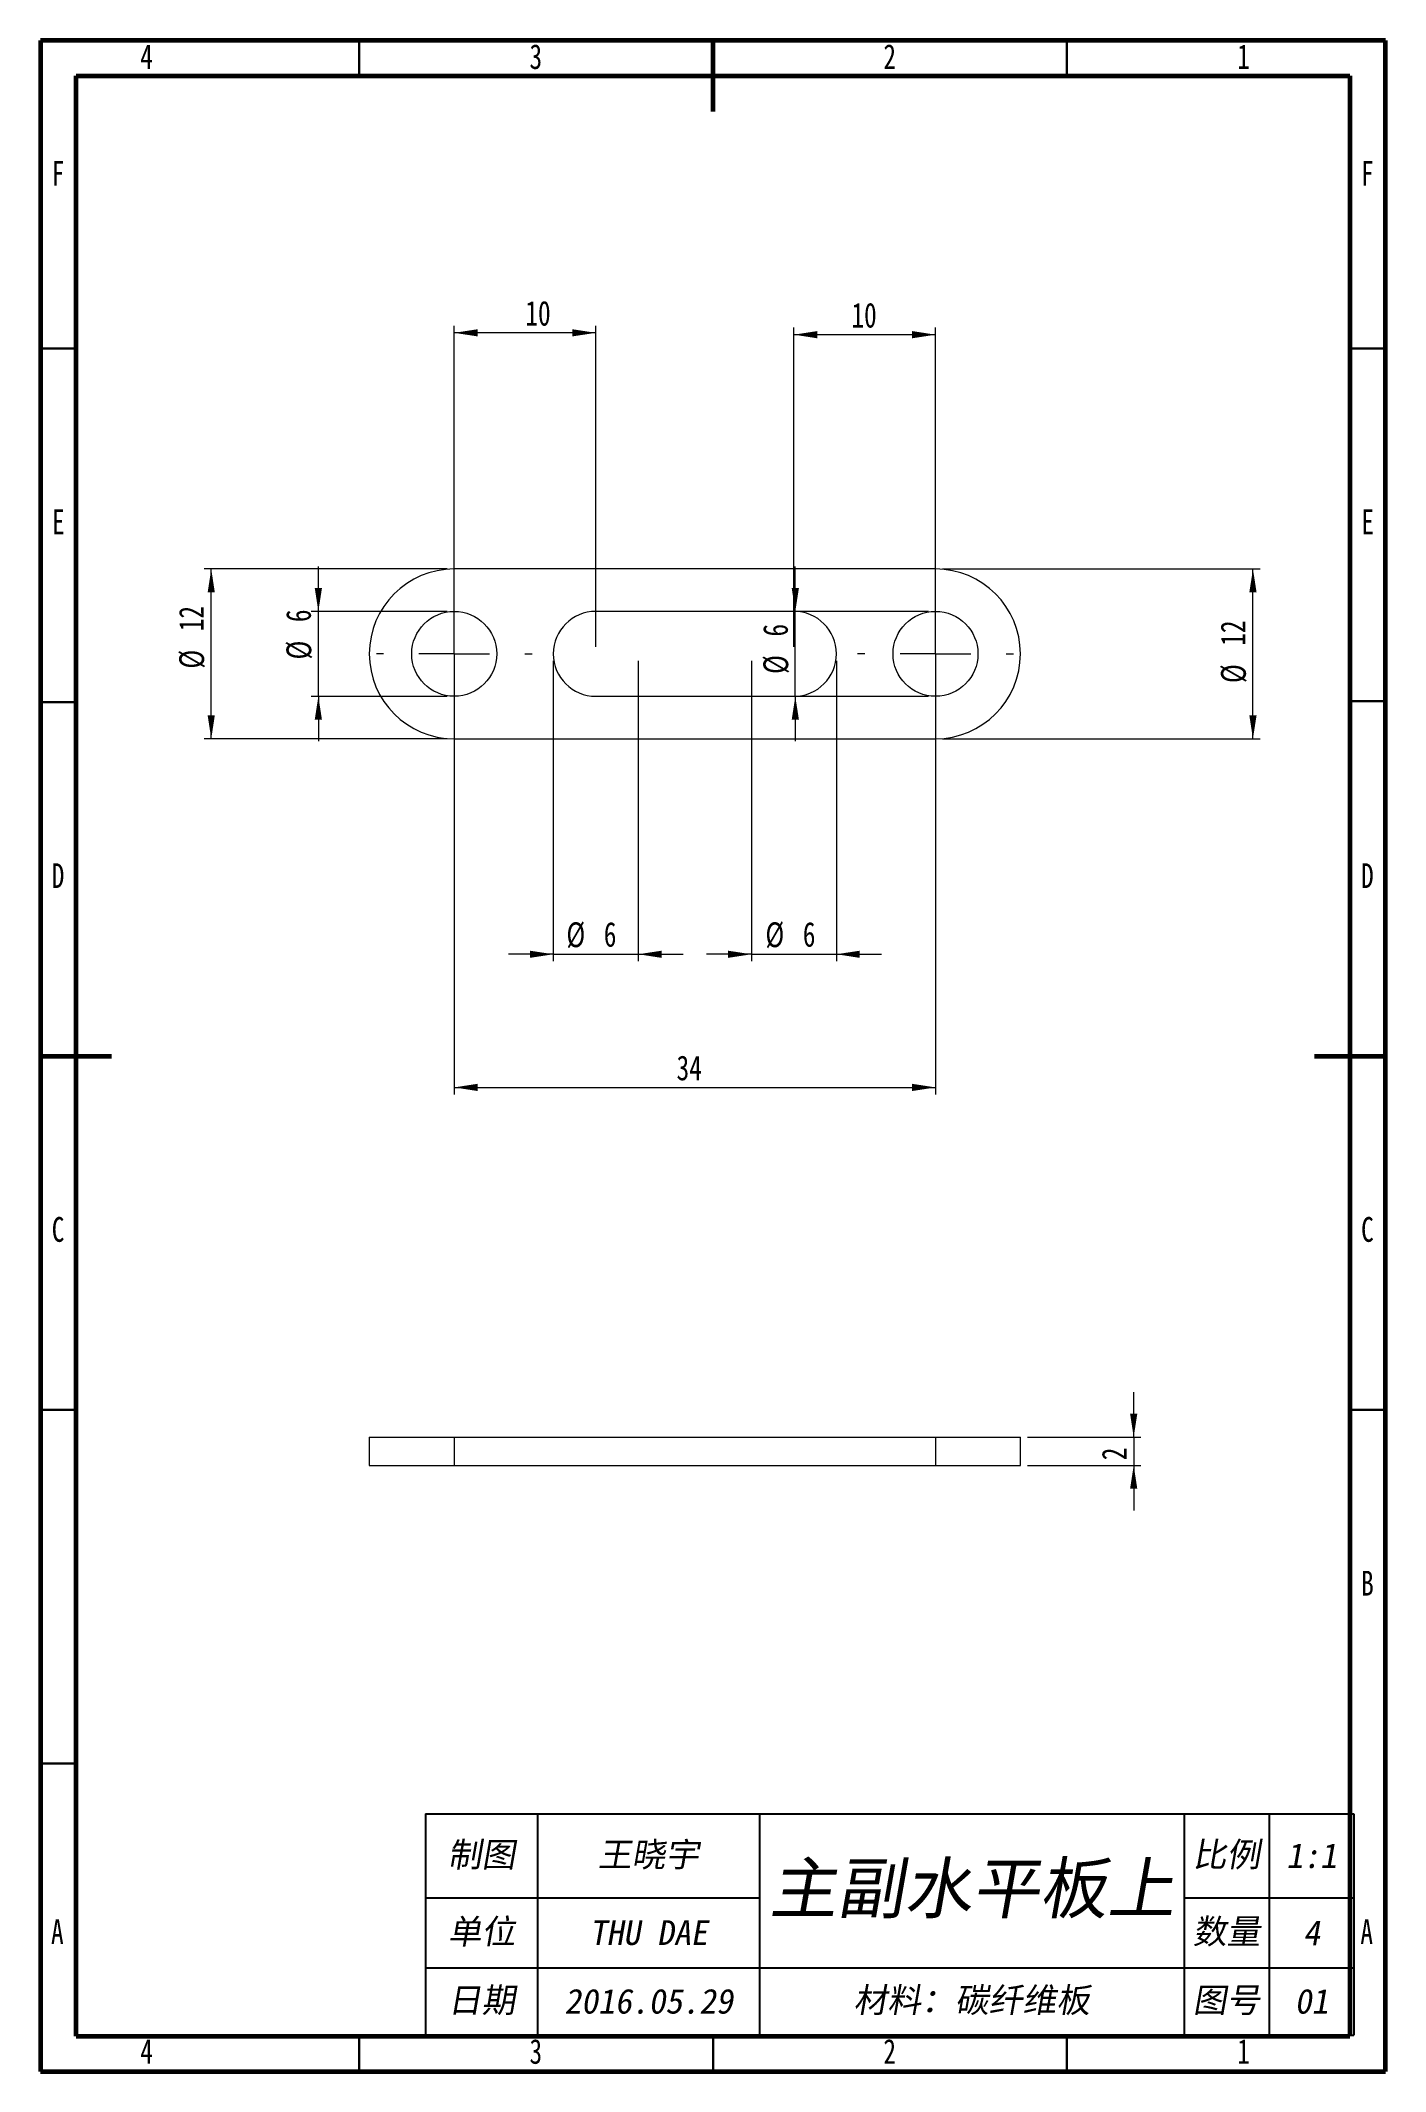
# Model space of a CAD drawing. Header units: millimetres. Extents: x 15 to 205, y 5 to 292.
import ezdxf

# ---------------------------------------------------------------- set-up
doc = ezdxf.new("R2010")
doc.units = ezdxf.units.MM
doc.layers.add('标注层', color=7, linetype='Continuous', lineweight=9, plot=False)
doc.styles.add('SLDTEXTSTYLE0', font='TXT', dxfattribs={"width": 0.75})
doc.styles.add('标注', font='simfang.ttf', dxfattribs={"oblique": 10, "height": 3.5})
doc.dimstyles.new('SLDDIMSTYLE0', dxfattribs={"dimtxt": 3.5, "dimasz": 3.302, "dimexe": 0, "dimexo": 0.0625, "dimgap": 0.875, "dimtad": 1, "dimlfac": 0.5, "dimrnd": 1e-09, "dimzin": 12, "dimdsep": 46, "dimtxsty": 'SLDTEXTSTYLE0', "dimsah": 1, "dimcen": 0.09, "dimadec": 0, "dimazin": 3, "dimtfac": 1, "dimtmove": 0, "dimatfit": 0, "dimfxl": 1, "dimfrac": 2, "dimtolj": 1, "dimtzin": 12, "dimarcsym": 0})
doc.dimstyles.new('SLDDIMSTYLE1', dxfattribs={"dimtxt": 3.5, "dimasz": 3.302, "dimexe": 0, "dimexo": 0.0625, "dimgap": 0.875, "dimtad": 1, "dimlfac": 0.5, "dimrnd": 1e-09, "dimzin": 12, "dimdsep": 46, "dimtxsty": 'SLDTEXTSTYLE0', "dimsah": 1, "dimcen": 0.09, "dimadec": 0, "dimazin": 3, "dimtfac": 1, "dimtofl": 0, "dimtmove": 0, "dimatfit": 3, "dimfxl": 1, "dimfrac": 2, "dimtolj": 1, "dimtzin": 12, "dimarcsym": 0})

# ---------------------------------------------------------------- blocks, each defined once
blk = doc.blocks.new('_D')
at = {"color": 7, "linetype": 'Continuous', "lineweight": 0, "transparency": 16777216}
for p, q in [((72.44, 217.33), (38.11, 217.33)), ((39.11, 193.33), (39.11, 217.33)), ((72.44, 193.33), (38.11, 193.33))]:
    blk.add_line(p, q, dxfattribs=at)
for points in [[(39.11, 217.33), (38.6, 214.03), (39.61, 214.03)], [(39.11, 193.33), (39.61, 196.63), (38.6, 196.63)]]:
    blk.add_solid(points, dxfattribs=at)
at = {"color": 7, "linetype": 'Continuous', "lineweight": 0, "transparency": 16777216, "char_height": 3.5, "attachment_point": 1, "rotation": 90, "style": 'SLDTEXTSTYLE0'}
for s, insert in [('12', (34.54, 208.53)), ('%%c', (34.59, 203.25))]:
    blk.add_mtext(s, dxfattribs=dict(at, insert=insert))
blk = doc.blocks.new('_D_1')
at = {"color": 7, "linetype": 'Continuous', "lineweight": 0, "transparency": 16777216}
for p, q in [((142.44, 217.33), (187.29, 217.33)), ((186.29, 193.33), (186.29, 217.33)), ((142.44, 193.33), (187.29, 193.33))]:
    blk.add_line(p, q, dxfattribs=at)
for points in [[(186.29, 217.33), (185.78, 214.03), (186.8, 214.03)], [(186.29, 193.33), (186.8, 196.63), (185.78, 196.63)]]:
    blk.add_solid(points, dxfattribs=at)
at = {"color": 7, "linetype": 'Continuous', "lineweight": 0, "transparency": 16777216, "char_height": 3.5, "attachment_point": 1, "rotation": 90, "style": 'SLDTEXTSTYLE0'}
for s, insert in [('12', (181.72, 206.48)), ('%%c', (181.78, 201.21))]:
    blk.add_mtext(s, dxfattribs=dict(at, insert=insert))
blk = doc.blocks.new('_D_2')
at = {"color": 7, "linetype": 'Continuous', "lineweight": 0, "transparency": 16777216}
for p, q in [((54.24, 211.33), (54.24, 217.68)), ((72.44, 211.33), (53.24, 211.33)), ((54.24, 199.33), (54.24, 211.33)), ((72.44, 199.33), (53.24, 199.33)), ((54.24, 199.33), (54.24, 192.98))]:
    blk.add_line(p, q, dxfattribs=at)
for points in [[(54.24, 211.33), (54.75, 214.63), (53.73, 214.63)], [(54.24, 199.33), (53.73, 196.03), (54.75, 196.03)]]:
    blk.add_solid(points, dxfattribs=at)
at = {"color": 7, "linetype": 'Continuous', "lineweight": 0, "transparency": 16777216, "char_height": 3.5, "attachment_point": 1, "rotation": 90, "style": 'SLDTEXTSTYLE0'}
for s, insert in [('6', (49.68, 209.82)), ('%%c', (49.73, 204.54))]:
    blk.add_mtext(s, dxfattribs=dict(at, insert=insert))
blk = doc.blocks.new('_D_3')
at = {"color": 7, "linetype": 'Continuous', "lineweight": 0, "transparency": 16777216}
for p, q in [((121.63, 211.33), (121.63, 217.68)), ((140.44, 211.33), (120.63, 211.33)), ((121.63, 199.33), (121.63, 211.33)), ((140.44, 199.33), (120.63, 199.33)), ((121.63, 199.33), (121.63, 192.98))]:
    blk.add_line(p, q, dxfattribs=at)
for points in [[(121.63, 211.33), (122.14, 214.63), (121.12, 214.63)], [(121.63, 199.33), (121.12, 196.03), (122.14, 196.03)]]:
    blk.add_solid(points, dxfattribs=at)
at = {"color": 7, "linetype": 'Continuous', "lineweight": 0, "transparency": 16777216, "char_height": 3.5, "attachment_point": 1, "rotation": 90, "style": 'SLDTEXTSTYLE0'}
for s, insert in [('6', (117.07, 207.78)), ('%%c', (117.12, 202.5))]:
    blk.add_mtext(s, dxfattribs=dict(at, insert=insert))
blk = doc.blocks.new('_D_4')
at = {"color": 7, "linetype": 'Continuous', "lineweight": 0, "transparency": 16777216}
for p, q in [((73.44, 204.33), (73.44, 143.06)), ((141.44, 204.33), (141.44, 143.06)), ((73.44, 144.06), (141.44, 144.06))]:
    blk.add_line(p, q, dxfattribs=at)
for points in [[(73.44, 144.06), (76.74, 143.55), (76.74, 144.57)], [(141.44, 144.06), (138.14, 144.57), (138.14, 143.55)]]:
    blk.add_solid(points, dxfattribs=at)
at = {"color": 7, "linetype": 'Continuous', "lineweight": 0, "transparency": 16777216, "insert": (104.85, 148.57), "char_height": 3.5, "attachment_point": 1, "style": 'SLDTEXTSTYLE0'}
blk.add_mtext('34', dxfattribs=at)
blk = doc.blocks.new('_D_5')
at = {"color": 7, "linetype": 'Continuous', "lineweight": 0, "transparency": 16777216}
for p, q in [((73.44, 206.33), (73.44, 251.7)), ((93.44, 250.7), (73.44, 250.7)), ((93.44, 206.33), (93.44, 251.7))]:
    blk.add_line(p, q, dxfattribs=at)
for points in [[(73.44, 250.7), (76.74, 250.2), (76.74, 251.21)], [(93.44, 250.7), (90.14, 251.21), (90.14, 250.2)]]:
    blk.add_solid(points, dxfattribs=at)
at = {"color": 7, "linetype": 'Continuous', "lineweight": 0, "transparency": 16777216, "insert": (83.49, 255.22), "char_height": 3.5, "attachment_point": 1, "style": 'SLDTEXTSTYLE0'}
blk.add_mtext('10', dxfattribs=at)
blk = doc.blocks.new('_D_6')
at = {"color": 7, "linetype": 'Continuous', "lineweight": 0, "transparency": 16777216}
for p, q in [((121.44, 206.33), (121.44, 251.44)), ((141.44, 250.44), (121.44, 250.44)), ((141.44, 206.33), (141.44, 251.44))]:
    blk.add_line(p, q, dxfattribs=at)
for points in [[(121.44, 250.44), (124.74, 249.93), (124.74, 250.95)], [(141.44, 250.44), (138.14, 250.95), (138.14, 249.93)]]:
    blk.add_solid(points, dxfattribs=at)
at = {"color": 7, "linetype": 'Continuous', "lineweight": 0, "transparency": 16777216, "insert": (129.56, 254.95), "char_height": 3.5, "attachment_point": 1, "style": 'SLDTEXTSTYLE0'}
blk.add_mtext('10', dxfattribs=at)
blk = doc.blocks.new('_D_7')
at = {"color": 7, "linetype": 'Continuous', "lineweight": 0, "transparency": 16777216}
for p, q in [((87.44, 204.33), (87.44, 161.88)), ((99.44, 204.33), (99.44, 161.88)), ((87.44, 162.88), (81.09, 162.88)), ((87.44, 162.88), (99.44, 162.88)), ((99.44, 162.88), (105.79, 162.88))]:
    blk.add_line(p, q, dxfattribs=at)
for points in [[(87.44, 162.88), (84.14, 163.38), (84.14, 162.37)], [(99.44, 162.88), (102.74, 162.37), (102.74, 163.38)]]:
    blk.add_solid(points, dxfattribs=at)
at = {"color": 7, "linetype": 'Continuous', "lineweight": 0, "transparency": 16777216, "char_height": 3.5, "attachment_point": 1, "style": 'SLDTEXTSTYLE0'}
for s, insert in [('%%c', (89.29, 167.39)), ('6', (94.57, 167.44))]:
    blk.add_mtext(s, dxfattribs=dict(at, insert=insert))
blk = doc.blocks.new('_D_8')
at = {"color": 7, "linetype": 'Continuous', "lineweight": 0, "transparency": 16777216}
for p, q in [((115.44, 204.33), (115.44, 161.88)), ((127.44, 204.33), (127.44, 161.88)), ((115.44, 162.88), (109.09, 162.88)), ((115.44, 162.88), (127.44, 162.88)), ((127.44, 162.88), (133.79, 162.88))]:
    blk.add_line(p, q, dxfattribs=at)
for points in [[(115.44, 162.88), (112.14, 163.38), (112.14, 162.37)], [(127.44, 162.88), (130.74, 162.37), (130.74, 163.38)]]:
    blk.add_solid(points, dxfattribs=at)
at = {"color": 7, "linetype": 'Continuous', "lineweight": 0, "transparency": 16777216, "char_height": 3.5, "attachment_point": 1, "style": 'SLDTEXTSTYLE0'}
for s, insert in [('%%c', (117.41, 167.39)), ('6', (122.69, 167.44))]:
    blk.add_mtext(s, dxfattribs=dict(at, insert=insert))
blk = doc.blocks.new('SW_CENTERMARKSYMBOL_0')
at = {"color": 0, "linetype": 'Continuous', "lineweight": 0}
for p, q in [((0, 10), (0, 11)), ((0, 0), (0, 5)), ((-10, 0), (-11, 0)), ((0, 0), (-5, 0)), ((0, 0), (0, -5)), ((0, 0), (5, 0)), ((10, 0), (11, 0)), ((0, -10), (0, -11))]:
    blk.add_line(p, q, dxfattribs=at)
blk = doc.blocks.new('SW_CENTERMARKSYMBOL_1')
at = {"color": 0, "linetype": 'Continuous', "lineweight": 0}
for p, q in [((0, 10), (0, 11)), ((0, 0), (0, 5)), ((-10, 0), (-11, 0)), ((0, 0), (-5, 0)), ((0, 0), (0, -5)), ((0, 0), (5, 0)), ((10, 0), (11, 0)), ((0, -10), (0, -11))]:
    blk.add_line(p, q, dxfattribs=at)
blk = doc.blocks.new('_D_9')
at = {"color": 7, "linetype": 'Continuous', "lineweight": 0, "transparency": 16777216}
for p, q in [((169.44, 94.64), (169.44, 100.99)), ((154.44, 94.64), (170.44, 94.64)), ((169.44, 94.64), (169.44, 90.64)), ((154.44, 90.64), (170.44, 90.64)), ((169.44, 90.64), (169.44, 84.29))]:
    blk.add_line(p, q, dxfattribs=at)
for points in [[(169.44, 94.64), (169.95, 97.95), (168.93, 97.95)], [(169.44, 90.64), (168.93, 87.34), (169.95, 87.34)]]:
    blk.add_solid(points, dxfattribs=at)
at = {"color": 7, "linetype": 'Continuous', "lineweight": 0, "transparency": 16777216, "insert": (164.93, 91.37), "char_height": 3.5, "attachment_point": 1, "rotation": 90, "style": 'SLDTEXTSTYLE0'}
blk.add_mtext('2', dxfattribs=at)
blk = doc.blocks.new('*T21')
at = {"layer": '标注层', "color": 0, "linetype": 'ByBlock', "lineweight": -2, "transparency": 16777216}
for p, q in [((0, 0), (131.17, 0)), ((0, 0), (0, -31.24)), ((15.82, 0), (15.82, -31.24)), ((47.17, 0), (47.17, -31.24)), ((107.17, 0), (107.17, -31.24)), ((119.17, 0), (119.17, -31.24)), ((131.17, 0), (131.17, -31.24)), ((0, -11.83), (47.17, -11.83)), ((107.17, -11.83), (131.17, -11.83)), ((0, -21.75), (131.17, -21.75)), ((0, -31.24), (131.17, -31.24))]:
    blk.add_line(p, q, dxfattribs=at)
at = {"layer": '标注层', "transparency": 16777216, "attachment_point": 5, "style": '标注'}
for s, insert, char_height, width in [('制图', (7.91, -5.91), 3.5, 15.7048), ('王晓宇', (31.5, -5.91), 3.5, 31.2265), ('比例', (113.17, -5.91), 3.5, 11.88), ('1:1', (125.17, -5.91), 3.5, 11.88), ('主副水平板上', (77.17, -10.87), 7, 59.88), ('单位', (7.91, -16.79), 3.5, 15.7048), ('数量', (113.17, -16.79), 3.5, 11.88), ('THU DAE', (31.5, -16.79), 3.5, 31.2265), ('4', (125.17, -16.79), 3.5, 11.88), ('日期', (7.91, -26.49), 3.5, 15.7048), ('2016.05.29', (31.5, -26.49), 3.5, 31.2265), ('材料：碳纤维板', (77.17, -26.49), 3.5, 59.88), ('图号', (113.17, -26.49), 3.5, 11.88), ('01', (125.17, -26.49), 3.5, 11.88)]:
    blk.add_mtext(s, dxfattribs=dict(at, insert=insert, char_height=char_height, width=width))
blk = doc.blocks.new('简易零件标题栏')
blk.add_blockref('*T21', (0, 30.22))

msp = doc.modelspace()

# ---------------------------------------------------------------- linework, layer by layer
at = {"color": 7, "linetype": 'Continuous', "lineweight": 60}
for p, q in [((205, 292), (15, 292)), ((15, 292), (15, 5)), ((110, 282), (110, 292)), ((205, 5), (205, 292)), ((20, 287), (200, 287)), ((20, 10), (20, 287)), ((200, 287), (200, 10)), ((15, 148.5), (25, 148.5)), ((195, 148.5), (205, 148.5)), ((20, 10), (200, 10)), ((15, 5), (205, 5))]:
    msp.add_line(p, q, dxfattribs=at)
at = {"color": 7, "linetype": 'Continuous', "lineweight": 30}
for p, q in [((60, 287), (60, 292)), ((160, 287), (160, 292)), ((20, 248.5), (15, 248.5)), ((200, 248.5), (205, 248.5)), ((20, 198.5), (15, 198.5)), ((200, 198.651), (205, 198.651)), ((20, 98.5), (15, 98.5)), ((200, 98.5), (205, 98.5)), ((20, 48.5), (15, 48.5)), ((60, 10), (60, 5)), ((110, 10), (110, 5)), ((160, 10), (160, 5))]:
    msp.add_line(p, q, dxfattribs=at)
at = {"color": 7, "linetype": 'Continuous', "lineweight": 15}
for p, q in [((141.437, 217.332), (73.437, 217.332)), ((121.437, 211.332), (93.437, 211.332)), ((93.437, 199.332), (121.437, 199.332)), ((73.437, 193.332), (141.437, 193.332)), ((61.437, 94.644), (61.437, 90.644)), ((61.437, 94.644), (73.437, 94.644)), ((73.437, 94.644), (73.437, 90.644)), ((73.437, 94.644), (141.437, 94.644)), ((141.437, 94.644), (141.437, 90.644)), ((141.437, 94.644), (153.437, 94.644)), ((153.437, 90.644), (153.437, 94.644)), ((61.437, 90.644), (73.437, 90.644)), ((73.437, 90.644), (141.437, 90.644)), ((141.437, 90.644), (153.437, 90.644))]:
    msp.add_line(p, q, dxfattribs=at)
at = {"color": 7, "linetype": 'Continuous', "lineweight": 40}
msp.add_line((20, 65.25), (20, 10), dxfattribs=at)
at = {"color": 7, "linetype": 'Continuous', "lineweight": 15}
for centre in [(73.437, 205.332), (141.437, 205.332)]:
    msp.add_circle(centre, 6, dxfattribs=at)
for centre, radius, start, end in [((73.437, 205.332), 12, 90, 270), ((141.437, 205.332), 12, 270, 90), ((93.437, 205.332), 6, 90, 270), ((121.437, 205.332), 6, 270, 90)]:
    msp.add_arc(centre, radius, start, end, dxfattribs=at)

# ---------------------------------------------------------------- block references
at = {"color": 7, "linetype": 'Continuous', "lineweight": 0}
for name, p in [('SW_CENTERMARKSYMBOL_0', (73.437, 205.332)), ('SW_CENTERMARKSYMBOL_1', (141.437, 205.332))]:
    msp.add_blockref(name, p, dxfattribs=at)
msp.add_blockref('简易零件标题栏', (69.391, 11.157))

# ---------------------------------------------------------------- texts
at = {"color": 7, "linetype": 'Continuous', "lineweight": 0, "char_height": 3.5, "attachment_point": 2, "style": 'SLDTEXTSTYLE0'}
for s, insert in [('4', (29.965, 291.49)), ('3', (84.965, 291.49)), ('2', (134.965, 291.49)), ('1', (184.965, 291.49)), ('F', (17.464, 274.99)), ('F', (202.464, 274.99)), ('E', (17.506, 225.74)), ('E', (202.506, 225.74)), ('D', (17.46, 175.74)), ('D', (202.46, 175.74)), ('C', (17.464, 125.74)), ('C', (202.464, 125.74)), ('B', (202.473, 75.74)), ('A', (17.36, 26.49)), ('A', (202.36, 26.49)), ('4', (29.965, 9.571)), ('3', (84.965, 9.571)), ('2', (134.965, 9.571)), ('1', (184.965, 9.571))]:
    msp.add_mtext(s, dxfattribs=dict(at, insert=insert))

# ---------------------------------------------------------------- dimensions: what is measured, and where the dimension line sits
at = {"color": 7, "linetype": 'Continuous', "lineweight": 0}
for base, p1, p2, dimstyle, picture, middle in [((73.437, 253.482), (93.437, 205.332), (73.437, 205.332), 'SLDDIMSTYLE0', '_D_5', (86.074, 253.482)), ((121.437, 253.218), (141.437, 205.332), (121.437, 205.332), 'SLDDIMSTYLE0', '_D_6', (132.149, 253.218)), ((141.437, 146.839), (73.437, 205.332), (141.437, 205.332), 'SLDDIMSTYLE1', '_D_4', (107.437, 146.839))]:
    dim = msp.add_linear_dim(base=base, p1=p1, p2=p2, dimstyle=dimstyle, dxfattribs=at)
    dim.commit()
    dim.dimension.update_dxf_attribs({"geometry": picture, "text_midpoint": middle, "dimtype": 160})
for base, p1, p2, picture, middle in [((36.301, 217.332), (73.437, 193.332), (73.437, 217.332), '_D', (36.301, 208.475)), ((51.437, 211.332), (73.437, 199.332), (73.437, 211.332), '_D_2', (51.437, 208.475)), ((118.826, 211.332), (141.437, 199.332), (141.437, 211.332), '_D_3', (118.826, 206.432)), ((183.484, 217.332), (141.437, 193.332), (141.437, 217.332), '_D_1', (183.484, 206.432))]:
    dim = msp.add_linear_dim(base=base, p1=p1, p2=p2, angle=90, text='%%c<>', dimstyle='SLDDIMSTYLE0', dxfattribs=at)
    dim.commit()
    dim.dimension.update_dxf_attribs({"geometry": picture, "text_midpoint": middle, "dimtype": 160})
for base, p1, p2, picture, middle in [((99.437, 165.681), (87.437, 205.332), (99.437, 205.332), '_D_7', (93.226, 165.681)), ((127.437, 165.681), (115.437, 205.332), (127.437, 205.332), '_D_8', (121.341, 165.681))]:
    dim = msp.add_linear_dim(base=base, p1=p1, p2=p2, text='%%c<>', dimstyle='SLDDIMSTYLE0', dxfattribs=at)
    dim.commit()
    dim.dimension.update_dxf_attribs({"geometry": picture, "text_midpoint": middle, "dimtype": 160})
dim = msp.add_linear_dim(base=(169.437, 90.644), p1=(153.437, 94.644), p2=(153.437, 90.644), angle=90, dimstyle='SLDDIMSTYLE0', dxfattribs=at)
dim.commit()
dim.dimension.update_dxf_attribs({"geometry": '_D_9', "text_midpoint": (169.437, 92.664), "dimtype": 160})

doc.saveas('drawing.dxf')
